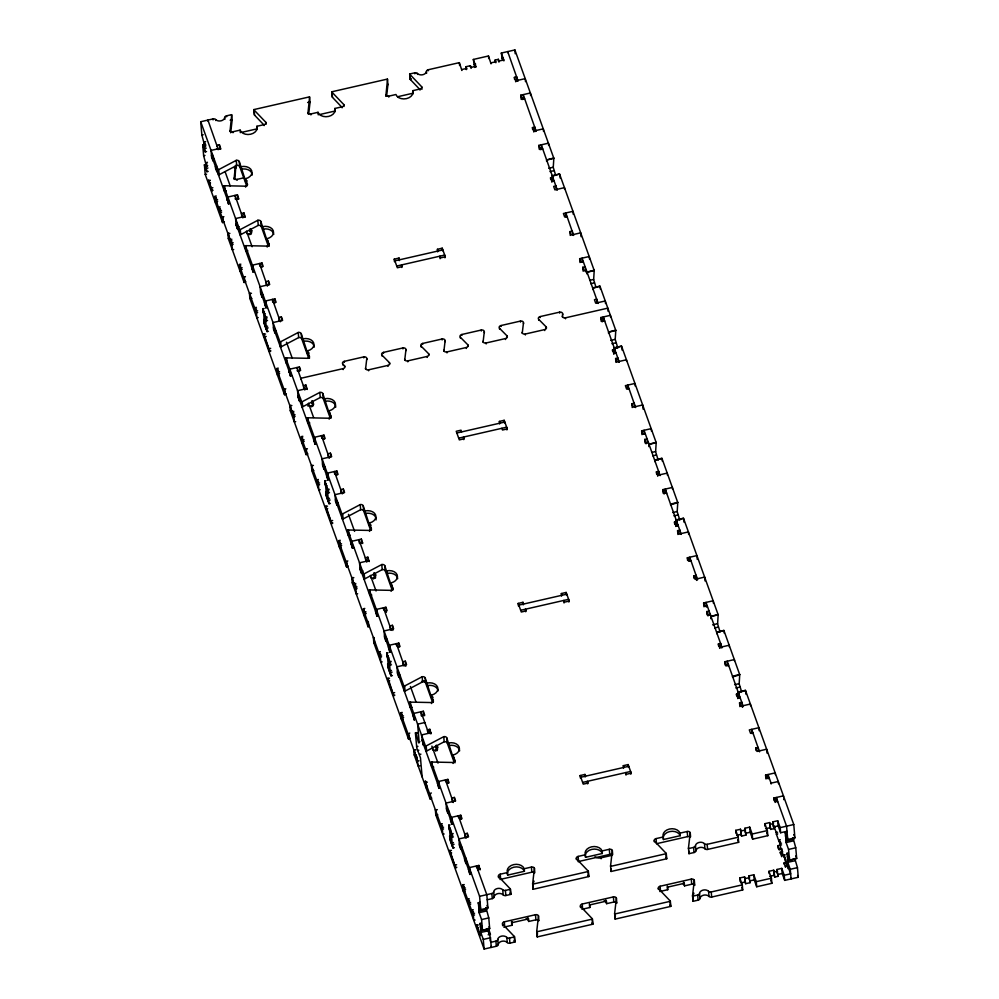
<?xml version="1.0" encoding="UTF-8"?>
<svg xmlns="http://www.w3.org/2000/svg" width="999" height="999" viewBox="0 0 999 999"><rect width="100%" height="100%" fill="white"/><g stroke="black" fill="none" stroke-linecap="round" stroke-linejoin="round"><path stroke-width="1.5" d="M546.553 161.151L546.615 160.052L553.821 158.404L553.259 167.407L555.631 175.187M586.9 273.901L587.012 272.252L594.205 270.604L593.656 279.608L595.904 287.063M608.516 333.279L608.591 332.18L615.784 330.532L615.209 339.373L617.832 347.964L616.932 348.164M648.838 446.59L648.988 444.38L656.181 442.732L655.619 451.735L658.229 460.164M670.529 504.857L677.759 502.659L677.197 511.663L679.807 520.092M710.813 618.718L710.951 616.508L718.156 614.86L717.594 623.863L720.079 631.967M732.492 676.985L739.722 674.8L739.173 683.791L741.658 691.895M208.604 180.232L212.025 191.096L208.654 180.232M229.995 131.543L231.681 115.185A2.485 1.798 -4.9 0 0 231.606 114.673L226.536 115.834A2.485 1.798 -4.9 0 0 224.688 117.495A4.958 3.596 -4.9 0 1 221.004 120.829A4.958 3.596 -4.9 0 1 215.647 119.555A2.485 1.798 -4.9 0 0 212.974 118.931L200.724 121.728L201.86 135.052L204.633 145.342L205.981 145.03M230.682 132.805L232.118 120.292L231.606 114.673M234.066 179.171L235.414 165.709M234.865 179.47L235.914 165.185M307.892 113.749L309.578 97.39A2.485 1.798 -4.9 0 0 309.503 96.878L253.858 109.59L254.295 114.698A2.485 1.798 -4.9 0 0 254.583 115.16L264.123 125.162M308.691 114.036L310.015 102.497L309.503 96.878M385.826 96.266L387.487 79.595A2.485 1.798 -4.9 0 0 387.412 79.083L331.768 91.796L332.205 96.891A2.485 1.798 -4.9 0 0 332.48 97.365L342.02 107.368M386.601 96.241L387.924 84.69L387.412 79.083M612.687 854.607L612.325 850.461A2.485 1.798 -4.9 0 0 609.315 849.287L602.11 850.936A8.679 6.306 -4.9 0 0 591.558 846.827A8.679 6.306 -4.9 0 0 585.327 854.769L578.134 856.418A2.485 1.798 -4.9 0 0 576.348 858.678L588.099 870.991A2.485 1.798 -4.9 0 1 588.374 871.465L588.811 876.56L533.166 889.272A2.485 1.798 -4.9 0 1 533.091 888.76L532.654 883.653L534.428 868.256A2.485 1.798 -4.9 0 0 531.406 867.082L524.213 868.73A8.679 6.306 -4.9 0 0 513.648 864.622A8.679 6.306 -4.9 0 0 507.417 872.564L500.224 874.212A2.485 1.798 -4.9 0 0 498.451 876.485L498.551 877.759M533.091 888.76L533.316 886.837M533.866 882.03L533.978 881.068M604.07 900.686A8.679 6.306 -4.9 0 1 606.63 903.67L613.823 902.022A2.485 1.798 -4.9 0 1 616.833 903.196L616.395 898.101A2.485 1.798 -4.9 0 0 613.386 896.927L582.205 904.045A2.485 1.798 -4.9 0 0 580.431 906.318L592.17 918.618A2.485 1.798 -4.9 0 1 592.444 919.092L592.882 924.2L537.237 936.912A2.485 1.798 -4.9 0 1 537.162 936.388L536.725 931.293L538.498 915.896A2.485 1.798 -4.9 0 0 535.476 914.722L504.295 921.84A2.485 1.798 -4.9 0 0 502.522 924.112L502.659 925.711M537.162 936.388L537.499 933.503M690.584 836.812L690.234 832.666A2.485 1.798 -4.9 0 0 687.212 831.493L680.019 833.129A8.679 6.306 -4.9 0 0 669.455 829.033A8.679 6.306 -4.9 0 0 663.236 836.975L656.043 838.611A2.485 1.798 -4.9 0 0 654.258 840.883L665.996 853.196A2.485 1.798 -4.9 0 1 666.283 853.658L666.72 858.765L611.076 871.478L610.564 865.858L612.325 850.461M611.213 869.043L611.001 870.966A2.485 1.798 -4.9 0 0 611.076 871.478M682.592 883.316A8.679 6.306 -4.9 0 1 684.527 885.876L691.72 884.227A2.485 1.798 -4.9 0 1 694.742 885.401L694.305 880.294A2.485 1.798 -4.9 0 0 691.283 879.12L660.114 886.25A2.485 1.798 -4.9 0 0 658.329 888.511L670.079 900.823A2.485 1.798 -4.9 0 1 670.354 901.298L670.791 906.393L615.147 919.105L614.635 913.486L616.395 898.101M615.396 915.708L615.072 918.593A2.485 1.798 -4.9 0 0 615.147 919.105M787.012 831.28L780.619 832.741L780.182 827.634L777.697 820.753L772.901 821.852L773.963 828.671L770.729 829.407L769.667 822.589L764.872 823.688L767.357 830.569L767.794 835.676L752.634 839.135L752.197 834.028L749.725 827.147L744.929 828.246L745.978 835.064L741.583 836.076L740.521 829.245L735.726 830.344L738.211 837.224L738.648 842.332L707.604 849.425A2.485 1.798 -4.9 0 1 704.932 848.788A4.958 3.596 -4.9 0 0 699.587 847.527A4.958 3.596 -4.9 0 0 695.891 850.861A2.485 1.798 -4.9 0 1 694.043 852.522L688.985 853.683L688.461 848.064L690.234 832.666M689.123 851.235L688.898 853.158A2.485 1.798 -4.9 0 0 688.985 853.683M794.792 858.616L797.452 867.631L798.276 877.272L784.69 880.381L784.252 875.274L781.767 868.381L776.972 869.48L778.034 876.31L774.799 877.047L773.738 870.216L768.943 871.315L771.428 878.208L771.865 883.303L756.705 886.762L756.268 881.667L753.795 874.774L749 875.873L750.049 882.704L745.654 883.703L744.605 876.885L739.797 877.971L742.282 884.864L742.719 889.959L711.675 897.052A2.485 1.798 -4.9 0 1 709.003 896.428A4.958 3.596 -4.9 0 0 703.658 895.166A4.958 3.596 -4.9 0 0 699.962 898.488A2.485 1.798 -4.9 0 1 698.114 900.149L693.056 901.31L692.544 895.691L694.305 880.294M693.306 897.914L692.969 900.798A2.485 1.798 -4.9 0 0 693.056 901.31M693.743 894.055L693.855 893.094M365.547 369.106L366.783 358.604A2.485 1.798 -4.9 0 0 363.698 356.905L344.305 361.338A2.485 1.798 -4.9 0 0 342.807 364.073L342.882 365.035M404.72 360.152L405.956 349.65A2.485 1.798 -4.9 0 0 402.872 347.952L383.479 352.385A2.485 1.798 -4.9 0 0 381.98 355.132L382.055 356.081M443.893 351.198L445.129 340.696A2.485 1.798 -4.9 0 0 442.045 339.011L422.652 343.444A2.485 1.798 -4.9 0 0 421.153 346.178L421.228 347.14M483.066 342.257L484.303 331.755A2.485 1.798 -4.9 0 0 481.206 330.057L461.825 334.49A2.485 1.798 -4.9 0 0 460.327 337.225L460.402 338.186M522.24 333.304L523.476 322.802A2.485 1.798 -4.9 0 0 520.379 321.104L500.998 325.537A2.485 1.798 -4.9 0 0 499.5 328.284L499.575 329.233M562.437 316.995L562.649 313.848A2.485 1.798 -4.9 0 0 559.552 312.163L540.172 316.583A2.485 1.798 -4.9 0 0 538.673 319.33L538.748 320.292M480.107 935.564L476.623 924.774L480.044 935.638M246.765 186.214L239.71 166.633A2.485 1.798 -4.9 0 0 236.688 165.459L219.143 174.713A2.485 1.798 -4.9 0 1 218.481 174.937L218.044 169.842A2.485 1.798 -4.9 0 0 218.706 169.605L236.251 160.352A2.485 1.798 -4.9 0 1 239.273 161.526L245.692 181.294A8.679 6.306 -4.9 0 0 247.178 180.844M224.313 221.766L223.214 222.352A2.485 1.798 -4.9 0 1 222.552 222.577L222.115 217.47A2.485 1.798 -4.9 0 0 222.777 217.245L223.876 216.671M268.331 246.141L261.288 226.561A2.485 1.798 -4.9 0 0 258.266 225.387L240.709 234.64A2.485 1.798 -4.9 0 1 240.06 234.877L239.623 229.77A2.485 1.798 -4.9 0 0 240.284 229.545L257.829 220.28A2.485 1.798 -4.9 0 1 260.851 221.453L267.27 241.221A8.679 6.306 -4.9 0 0 268.007 241.021M245.879 281.706L244.792 282.28A2.485 1.798 -4.9 0 1 244.131 282.505L243.694 277.41A2.485 1.798 -4.9 0 0 244.355 277.173L245.454 276.598M308.728 358.341L301.686 338.761A2.485 1.798 -4.9 0 0 298.664 337.587L281.106 346.84A2.485 1.798 -4.9 0 1 280.444 347.078L280.007 341.97A2.485 1.798 -4.9 0 0 280.669 341.745L298.226 332.48A2.485 1.798 -4.9 0 1 301.248 333.654L307.655 353.421A8.679 6.306 -4.9 0 0 309.153 352.972M286.276 393.893L285.177 394.48A2.485 1.798 -4.9 0 1 284.515 394.705L284.091 389.598A2.485 1.798 -4.9 0 0 284.74 389.373L285.839 388.798M330.307 418.269L323.264 398.688A2.485 1.798 -4.9 0 0 320.242 397.515L302.685 406.78A2.485 1.798 -4.9 0 1 302.023 407.005L301.586 401.898A2.485 1.798 -4.9 0 0 302.247 401.673L319.805 392.42A2.485 1.798 -4.9 0 1 322.827 393.594L329.233 413.349A8.679 6.306 -4.9 0 0 329.982 413.161M307.854 453.833L306.755 454.408A2.485 1.798 -4.9 0 1 306.094 454.632L305.657 449.538A2.485 1.798 -4.9 0 0 306.318 449.3L307.417 448.726M370.704 530.469L363.648 510.889A2.485 1.798 -4.9 0 0 360.639 509.715L343.082 518.968A2.485 1.798 -4.9 0 1 342.42 519.205L341.983 514.098A2.485 1.798 -4.9 0 0 342.645 513.873L360.202 504.607A2.485 1.798 -4.9 0 1 363.211 505.781L369.63 525.549A8.679 6.306 -4.9 0 0 371.116 525.099M348.251 566.033L347.153 566.608A2.485 1.798 -4.9 0 1 346.491 566.833L346.054 561.738A2.485 1.798 -4.9 0 0 346.715 561.5L347.814 560.926M392.282 590.397L385.227 570.816A2.485 1.798 -4.9 0 0 382.205 569.642L364.66 578.908A2.485 1.798 -4.9 0 1 363.998 579.133L363.561 574.025A2.485 1.798 -4.9 0 0 364.223 573.801L381.78 564.547A2.485 1.798 -4.9 0 1 384.79 565.721L391.208 585.476A8.679 6.306 -4.9 0 0 391.958 585.289M432.667 702.597L425.624 683.016A2.485 1.798 -4.9 0 0 422.602 681.842L405.045 691.108A2.485 1.798 -4.9 0 1 404.395 691.333L403.958 686.226A2.485 1.798 -4.9 0 0 404.607 686.001L422.165 676.748A2.485 1.798 -4.9 0 1 425.187 677.909L431.605 697.677A8.679 6.306 -4.9 0 0 433.091 697.227M410.214 738.161L409.128 738.736A2.485 1.798 -4.9 0 1 408.466 738.96L408.029 733.865A2.485 1.798 -4.9 0 0 408.691 733.628L409.777 733.054M454.245 762.524L447.202 742.956A2.485 1.798 -4.9 0 0 444.18 741.782L426.623 751.036A2.485 1.798 -4.9 0 1 425.961 751.26L425.524 746.166A2.485 1.798 -4.9 0 0 426.186 745.928L443.743 736.675A2.485 1.798 -4.9 0 1 446.765 737.849L453.184 757.617A8.679 6.306 -4.9 0 0 453.921 757.417M431.793 798.089L430.694 798.663A2.485 1.798 -4.9 0 1 430.045 798.9L429.607 793.793A2.485 1.798 -4.9 0 0 430.257 793.568L431.356 792.981M419.93 89.56L410.389 79.558A2.485 1.798 -4.9 0 1 410.114 79.096L409.677 73.988L414.735 72.84A2.485 1.798 -4.9 0 1 417.407 73.464A4.958 3.596 -4.9 0 0 422.752 74.725A4.958 3.596 -4.9 0 0 426.448 71.404A2.485 1.798 -4.9 0 1 428.296 69.73L459.34 62.65L461.9 70.492M474.812 67.457L473.326 59.453L488.486 55.981L491.046 63.824M502.559 60.415L501.311 53.059L514.897 49.95L553.821 158.267M230.145 120.205L232.03 119.78A2.485 1.798 -4.9 0 1 232.118 120.292M307.63 102.51L309.94 101.985A2.485 1.798 -4.9 0 1 310.015 102.497M410.114 79.096L411.388 78.796M473.763 64.548L475.661 64.123M501.748 58.154L503.346 57.792M466.246 69.58L465.996 66.708L470.392 65.709L471.091 68.382M495.329 62.288L495.142 60.052L498.376 59.316L499.075 61.988M461.825 69.53L466.62 68.431L465.996 66.708M471.016 67.433L475.811 66.334L473.326 59.453M490.959 62.875L495.766 61.776L495.142 60.052M498.988 61.039L503.796 59.94L501.311 53.059M201.86 135.052L203.209 134.753M229.907 130.582A2.485 1.798 -4.9 0 0 232.929 131.756L240.122 130.12A8.679 6.306 -4.9 0 0 250.687 134.216A8.679 6.306 -4.9 0 0 256.905 126.274L264.111 124.638A2.485 1.798 -4.9 0 0 265.884 122.365L254.146 110.052A2.485 1.798 -4.9 0 1 253.858 109.59M307.817 112.787A2.485 1.798 -4.9 0 0 310.839 113.961L318.032 112.313A8.679 6.306 -4.9 0 0 328.596 116.421A8.679 6.306 -4.9 0 0 334.815 108.479L342.008 106.831A2.485 1.798 -4.9 0 0 343.793 104.57L332.043 92.258A2.485 1.798 -4.9 0 1 331.768 91.796M385.726 94.992A2.485 1.798 -4.9 0 0 388.736 96.166L395.929 94.518A8.679 6.306 -4.9 0 0 406.493 98.626A8.679 6.306 -4.9 0 0 412.724 90.684L419.917 89.036A2.485 1.798 -4.9 0 0 421.69 86.763L409.952 74.463A2.485 1.798 -4.9 0 1 409.677 73.988M241.733 132.343L257.13 128.834L256.905 126.274M319.643 114.548L335.04 111.026L334.815 108.479M397.552 96.753L412.937 93.232L412.724 90.684M204.345 141.945L205.694 141.633M206.543 151.561L205.182 151.86L204.283 146.741L204.008 143.619L205.357 143.319M207.742 165.709L206.393 166.021L203.634 155.732L202.71 144.98L204.508 144.568M204.283 146.741L205.632 146.428M220.729 149.188L219.405 144.78L217.008 145.33L217.083 146.291M514.56 79.296L514.398 77.385L516.795 76.836L517.182 81.306M204.895 148.464L206.244 148.152M220.642 148.227L211.051 150.412L211.626 157.218L212.874 160.664L214.223 160.352M515.721 81.793L515.634 80.832L525.237 78.634L525.486 81.618M203.634 155.732L204.982 155.419M212.687 155.245L211.488 155.519L228.272 202.135L229.47 201.86M211.626 157.218L212.987 156.918M214.073 158.654L212.725 158.966L212.874 160.664M206.106 162.612L207.455 162.3M208.229 171.403L206.88 171.716L205.969 166.583L205.782 164.298L207.13 163.986M222.552 222.577L205.232 174.463L204.408 164.823L206.206 164.41M205.969 166.583L207.317 166.284M520.916 96.453L520.804 95.18L530.394 92.982L530.619 95.529M206.593 168.307L207.942 168.007M216.758 166.109L215.409 166.421L215.559 168.119L216.795 171.566L218.144 171.254M215.559 168.119L216.908 167.82M522.989 97.89L523.888 97.677M522.127 99.575L522.04 98.614L524.438 98.064L524.525 99.026M218.444 169.455L216.646 169.867L216.795 171.566M205.232 174.463L206.581 174.163M234.216 167.844L236.114 167.407A2.485 1.798 -4.9 0 1 236.189 167.932M208.853 180.632L210.202 180.32M210.277 180.532L208.928 180.844L209.141 183.391L210.489 183.079M209.066 183.179L210.414 182.867M233.978 178.222A2.485 1.798 -4.9 0 0 237 179.395L244.193 177.747M212.862 187.7L211.513 188.012L211.726 190.559L213.074 190.26M216.908 202.847L215.559 203.159L214.972 196.353L216.321 196.041M216.321 197.777L215.122 198.052L231.905 244.668L233.104 244.393M217.707 201.186L216.358 201.498L216.221 199.788L217.57 199.488M238.749 199.238L237.425 194.842L227.834 197.04L228.421 203.846L229.77 203.534M532.642 129.508L532.467 127.597L534.877 127.048L535.252 131.506M228.384 198.389L227.035 198.701L228.421 203.846M227.173 200.399L228.521 200.087M238.661 198.289L236.263 198.838L236.351 199.788M533.791 131.993L533.716 131.031L543.306 128.846L543.518 131.393M220.392 208.641L219.043 208.953L218.906 207.255L220.255 206.943M221.641 212.088L220.292 212.4L220.142 210.689L221.491 210.389M245.255 217.32L243.931 212.924L241.533 213.461L241.783 216.333M539.198 149.201L538.873 145.379L548.463 143.182L548.663 145.417M541.071 148.089L541.97 147.889M540.197 149.775L540.122 148.826L542.519 148.277L542.594 149.226M245.167 216.358L235.577 218.556L236.164 225.362L237.4 228.796L238.749 228.496M237.213 223.376L236.014 223.651L252.797 270.279M236.164 225.362L237.512 225.05M239.061 226.686L237.25 227.098L237.4 228.796M553.796 157.992L546.615 159.915M232.018 240.921L230.669 241.221L230.519 239.523L231.868 239.223M548.738 168.269L553.246 167.245M233.691 249.463L232.342 249.775L231.756 242.969L233.104 242.657M549.962 171.591L554.008 170.667M594.205 270.467L559.552 173.976L552.36 175.612L552.609 177.335M552.422 176.174L559.552 174.038M550.686 179.395L550.549 177.797L552.947 177.248L553.296 181.393M551.873 182.193L551.785 181.244L554.183 180.694M241.433 270.979L240.085 271.291L239.51 264.485L240.859 264.173M240.846 265.909L239.648 266.184L256.431 312.799L257.63 312.525M260.801 266.97L263.199 266.421L261.963 262.974L252.36 265.172L252.947 271.978L254.295 271.666M242.245 269.318L240.896 269.63L240.747 267.932L242.095 267.62M253.359 266.421L251.561 266.833L252.947 271.978M251.711 268.531L253.059 268.219M263.286 296.628L261.925 296.94L260.689 293.494L260.115 286.688L269.705 284.49L268.469 281.056L266.071 281.606L266.396 285.427M566.346 214.323L565.059 215.26M567.045 216.408L564.647 216.958L563.411 213.511L573.001 211.326L573.251 214.298M394.468 261.701L394.255 259.141L399.051 258.054L399.662 259.765M437.637 251.835L437.425 249.288L442.22 248.189L445.317 256.793L440.522 257.892L439.897 256.169L440.122 258.716M394.867 260.864L442.832 249.912M260.689 293.494L262.038 293.182M263.137 294.93L261.788 295.229L261.925 296.94M396.728 266.034L444.692 255.07L444.93 257.792M273.714 302.834L276.111 302.285L274.862 298.838L265.272 301.036L265.859 307.842L267.208 307.53M570.242 235.414L569.917 231.581L572.315 231.044L572.639 234.865M266.271 302.285L264.473 302.697L265.859 307.842M264.623 304.395L266.421 303.983M256.543 309.053L255.195 309.365L255.057 307.655L256.406 307.355M265.047 313.636L263.699 313.948L263.087 312.225L262.787 308.828L264.136 308.516M258.217 317.595L256.868 317.907L256.293 311.101L257.642 310.789M263.087 312.225L264.435 311.913M267.532 320.529L266.184 320.829L265.884 317.432L267.233 317.12M268.444 331.293L267.095 331.606L263.998 323.002L263.711 319.593L265.06 319.293M266.908 318.806L265.559 319.106L266.184 320.829M276.186 332.492L274.837 332.792L273.601 329.358L273.027 322.552L282.617 320.354L281.368 316.908L278.971 317.457L279.308 321.291M265.684 321.016L264.335 321.316L263.711 319.593M263.998 323.002L265.347 322.689M267.545 326.173L266.196 326.486L267.095 331.606M266.808 328.209L268.157 327.897M580.007 262.525L579.67 258.704L589.273 256.506L589.485 259.053M273.601 329.358L274.95 329.046M276.049 330.781L274.7 331.094L274.837 332.792M581.868 261.413L582.767 261.201M265.534 334.016L264.186 334.315L264.398 336.875L269.867 351.76L263.861 333.791L264.398 336.875L266.196 336.463M583.316 261.588L580.918 262.138L579.67 258.704M583.104 271.129L582.767 267.307L585.177 266.758L585.601 271.865M586.413 270.205L584.015 270.741L582.767 267.307M594.193 270.192L587.012 272.115M270.692 348.351L269.343 348.663L269.568 351.211L270.916 350.911M590.034 280.269L593.631 279.445M590.796 283.691L594.405 282.867M615.784 330.394L599.949 286.164L592.757 287.812L593.006 289.535M592.819 288.374L599.949 286.164M278.883 374.975L277.535 375.287L276.948 368.481L278.296 368.169M278.296 369.905L277.098 370.179L293.881 416.795L295.08 416.521M298.239 370.966L300.637 370.417L299.4 366.97L289.81 369.168L290.384 375.974L291.733 375.661M279.683 373.314L278.334 373.626L278.184 371.928L279.533 371.616M290.347 370.517L288.998 370.829L290.384 375.974M289.148 372.527L290.497 372.215M342.807 364.073L344.518 365.796A2.485 1.798 -4.9 0 1 343.094 368.631L300.874 378.284L300.949 379.233M562.35 316.034A2.485 1.798 -4.9 0 0 565.434 317.832L607.854 308.142L608.129 311.338M365.472 368.144A2.485 1.798 -4.9 0 0 368.556 369.83L387.949 365.409A2.485 1.798 -4.9 0 0 389.448 362.662L381.98 355.132M404.645 359.19A2.485 1.798 -4.9 0 0 407.729 360.889L427.122 356.456A2.485 1.798 -4.9 0 0 428.621 353.721L421.153 346.178M443.818 350.249A2.485 1.798 -4.9 0 0 446.903 351.935L466.296 347.502A2.485 1.798 -4.9 0 0 467.794 344.767L460.327 337.225M482.979 341.296A2.485 1.798 -4.9 0 0 486.076 342.982L505.469 338.561A2.485 1.798 -4.9 0 0 506.968 335.814L499.5 328.284M522.152 332.342A2.485 1.798 -4.9 0 0 525.249 334.041L544.642 329.608A2.485 1.798 -4.9 0 0 546.141 326.873L538.673 319.33M601.173 321.341L600.849 317.507L610.439 315.322L610.601 317.232M307.23 389.448L305.906 385.052L303.509 385.602L303.721 388.149M602.897 318.519L603.796 318.319M603.034 320.217L603.933 320.017M307.143 388.486L297.552 390.684L298.127 397.49L299.375 400.924L300.724 400.624M602.172 321.903L602.085 320.954L604.482 320.404L604.57 321.366M299.188 395.517L297.989 395.791L314.772 442.407M298.127 397.49L299.475 397.177M300.574 398.926L299.225 399.225L299.375 400.924M615.771 330.12L608.591 332.043M293.981 413.049L292.632 413.361L292.495 411.65L293.843 411.351M610.714 340.409L615.209 339.373M295.667 421.59L294.318 421.903L293.731 415.097L295.08 414.785M611.925 343.718L615.971 342.794M656.181 442.594L621.528 346.104L614.323 347.739L614.572 349.463M614.397 348.301L621.528 346.129M612.624 351.198L612.512 349.925L614.922 349.375L615.247 353.209M613.836 354.32L613.761 353.371L616.158 352.822M615.946 362.362L615.621 358.529L618.019 357.979L618.344 361.813M303.409 443.106L302.06 443.419L301.473 436.613L302.822 436.301M302.822 438.037L301.623 438.311L318.406 484.94L319.605 484.665M304.208 441.446L302.859 441.758L302.722 440.059L304.071 439.747M322.764 439.098L325.162 438.549L323.926 435.114L314.335 437.3L314.91 444.105L316.271 443.793M315.334 438.549L313.536 438.961L314.91 444.105M313.674 440.659L315.022 440.359M325.249 468.756L323.901 469.068L322.665 465.621L322.078 458.816L331.668 456.63L330.432 453.184L328.034 453.733L328.359 457.554M628.321 386.451L626.997 387.075M629.02 388.536L626.61 389.086L625.374 385.639L634.964 383.454L635.189 386.001M499.612 423.963L499.388 421.416L504.183 420.317L507.28 428.921L502.485 430.02L501.873 428.296M456.843 432.992L504.807 422.04M322.665 465.621L324.013 465.309M325.1 467.057L323.751 467.357L323.901 469.068M458.703 438.161L506.668 427.197L506.893 429.92M335.676 474.962L338.074 474.413L336.838 470.966L327.247 473.164L327.822 479.97L329.171 479.657M632.217 407.542L631.88 403.721L634.278 403.171L634.615 406.993M328.246 474.413L326.436 474.825L327.822 479.97M326.586 476.523L328.384 476.111M318.519 481.181L317.17 481.493L317.02 479.795L318.369 479.483M327.023 485.764L325.674 486.076L325.05 484.353L324.762 480.956L326.111 480.644M320.192 489.735L318.843 490.034L318.256 483.229L319.605 482.929M325.05 484.353L326.398 484.053M329.495 492.657L328.147 492.957L327.859 489.56L329.208 489.248M328.883 490.934L327.535 491.246L328.147 492.957M330.419 503.434L329.071 503.733L325.974 495.129L325.686 491.733L327.035 491.421M338.162 504.62L336.813 504.92L335.577 501.486L334.99 494.68L344.58 492.482L343.344 489.048L340.946 489.585L341.271 493.419M327.647 493.144L326.298 493.444L325.686 491.733M325.974 495.129L327.322 494.817M329.508 498.301L328.159 498.613L329.071 503.733M328.783 500.337L330.132 500.024M641.97 434.652L641.645 430.831L651.236 428.633L651.46 431.181M335.577 501.486L337.375 501.073M338.012 502.909L336.663 503.221L336.813 504.92M643.831 433.541L644.73 433.329M327.497 506.143L326.149 506.456L326.373 509.003L331.83 523.888L325.836 505.919L326.373 509.003L327.722 508.691M645.279 433.716L642.881 434.265L641.645 430.831M644.83 440.384L644.742 439.435L647.14 438.886L647.464 442.719M646.066 443.831L645.978 442.882L648.376 442.332L648.463 443.281M656.168 442.32L648.988 444.243M332.667 520.491L331.318 520.791L331.531 523.351L332.879 523.039M652.01 452.397L655.606 451.573M652.772 455.819L656.368 454.995M677.759 502.534L661.912 458.304L654.72 459.94L654.969 461.663M654.795 460.502L661.925 458.366M340.846 547.102L339.498 547.415L338.923 540.609L340.272 540.297M340.259 542.032L339.061 542.307L355.844 588.923L357.043 588.661M341.658 545.442L340.297 545.754L340.159 544.055L341.508 543.743M362.687 543.506L361.363 539.098L351.773 541.296L352.36 548.101L353.708 547.789M656.605 474.088L656.418 471.853L658.816 471.303L659.14 475.137M352.322 542.644L350.974 542.957L352.36 548.101M351.111 544.655L352.472 544.355M362.612 542.544L360.214 543.094L360.289 544.055M657.729 476.248L657.654 475.299L667.245 473.101L667.432 475.224M353.409 546.128L352.21 546.403L335.427 499.775M369.193 561.575L367.869 557.18L365.472 557.729L365.671 559.952M663.111 493.144L662.812 489.635L672.414 487.45L672.552 489.148M664.859 490.646L665.759 490.447M665.009 492.345L665.908 492.145M664.135 494.043L664.06 493.081L666.458 492.532L666.533 493.494M369.118 560.614L359.515 562.812L360.102 569.617L361.338 573.064L362.687 572.752M361.151 567.644L359.952 567.919L376.735 614.535M360.102 569.617L361.451 569.305M362.999 570.941L361.201 571.353L361.338 573.064M677.747 502.247L670.566 504.17M355.956 585.177L354.608 585.489L354.458 583.791L355.806 583.478M672.689 512.537L677.185 511.513M357.63 593.718L356.281 594.03L355.706 587.225L357.055 586.925M673.9 515.859L677.946 514.935M718.156 614.722L683.491 518.231L676.298 519.88L676.548 521.59M676.36 520.429L683.503 518.294M674.65 523.976L674.487 522.052L676.885 521.503L677.272 525.973M675.811 526.461L675.724 525.499L678.121 524.95M677.909 534.49L677.584 530.656L679.982 530.119L680.307 533.941M365.384 615.247L364.036 615.546L363.449 608.741L364.797 608.441M384.74 611.226L387.137 610.676L385.901 607.242L376.311 609.427L376.885 616.233L378.234 615.921M366.183 613.586L364.835 613.886L364.685 612.187L366.034 611.875M377.297 610.676L375.499 611.088L376.885 616.233M375.649 612.787L376.998 612.487M687.562 560.327L687.349 557.767L696.94 555.581L697.265 559.403M387.225 640.883L385.876 641.196L384.627 637.749L384.053 630.943L393.643 628.758L392.407 625.312L390.01 625.861L390.334 629.682M690.297 558.578L688.948 558.99M690.983 560.664L688.586 561.213L687.349 557.767M518.406 605.956L518.194 603.408L522.989 602.31L523.613 604.033M561.575 596.091L561.363 593.543L566.158 592.444L569.255 601.048L564.46 602.147L563.836 600.424L564.06 602.984M518.806 605.132L566.783 594.168M384.627 637.749L385.976 637.437M387.075 639.185L385.726 639.497L385.876 641.196M520.666 610.289L568.631 599.325L568.868 602.047M397.652 647.09L400.05 646.54L398.813 643.094L389.21 645.292L389.797 652.097L391.146 651.785M694.068 578.396L693.855 575.849L696.253 575.299L696.69 580.407L695.641 577.472M390.209 646.54L388.411 646.952L389.797 652.097M388.561 648.651L389.91 648.339M380.482 653.309L379.133 653.621L378.996 651.922L380.344 651.61M388.986 657.904L387.637 658.204L387.025 656.48L386.725 653.084L388.074 652.772M382.167 661.862L380.819 662.162L380.232 655.356L381.581 655.057M381.581 656.793L380.382 657.067L363.599 610.451M387.025 656.48L388.374 656.181M391.471 664.785L390.122 665.097L389.835 661.688L391.183 661.375M392.395 675.561L391.046 675.861L387.949 667.257L387.649 663.86L388.998 663.548M390.846 663.061L389.498 663.373L390.122 665.097M400.137 676.748L398.788 677.06L397.54 673.613L396.965 666.808L406.556 664.61L405.319 661.176L402.922 661.725L403.246 665.546M389.622 665.272L388.274 665.584L387.649 663.86M387.949 667.257L389.298 666.957M391.483 670.429L390.134 670.741L391.046 675.861M390.746 672.464L392.095 672.152M703.945 606.78L703.621 602.959L713.211 600.761L713.423 603.321M397.54 673.613L398.888 673.301M399.987 675.049L398.638 675.349L398.788 677.06M705.806 605.669L706.705 605.456M389.473 678.271L387.799 678.046L388.024 680.032L393.806 696.016L388.124 678.583L388.336 681.131L389.685 680.819M707.255 605.856L704.857 606.393L703.621 602.959M706.98 614.747L706.718 611.563L709.115 611.013L709.44 614.847M708.029 615.958L707.954 615.009L710.351 614.46L710.439 615.409M421.541 681.505L424.563 680.806M718.131 614.447L710.951 616.371M394.642 692.619L393.294 692.919L393.506 695.479L394.855 695.167M712.624 624.837L717.569 623.701M714.747 627.946L718.343 627.122M739.722 674.662L723.888 630.431L716.695 632.067L716.945 633.791M716.758 632.629L723.888 630.456M402.822 719.23L401.473 719.542L400.886 712.737L402.235 712.437M402.235 714.16L401.036 714.435L417.819 761.063L419.018 760.788M424.662 715.634L423.339 711.238L413.748 713.423L414.323 720.229L412.937 715.084M403.621 717.569L402.272 717.881L402.122 716.183L403.471 715.871M718.543 645.891L718.381 643.98L720.779 643.431L721.166 647.901M424.575 714.672L422.177 715.222L422.265 716.183M719.705 648.376L719.63 647.427L729.22 645.229L729.357 646.927M415.384 718.256L414.185 718.531L397.402 671.915M424.812 722.539L417.619 724.188L419.205 742.719C418.156 745.217 416.358 730.331 415.409 732.916L416.795 748.039L420.467 757.804L422.127 776.922M725.062 664.959L724.787 661.763L734.377 659.577L734.49 660.851M431.168 733.703L429.845 729.307L427.447 729.857L427.609 731.768M416.758 732.604L415.409 732.916M416.071 733.503L417.869 733.091M726.972 664.485L727.871 664.273M431.081 732.754L421.491 734.939L423.314 745.192L423.164 743.493M726.111 666.171L726.023 665.209L728.421 664.66L728.508 665.621M423.126 739.772L421.928 740.047L438.711 786.663M418.544 742.132L419.855 741.695M416.583 746.665L417.932 746.365M739.71 674.375L732.529 676.298M417.52 750.511L418.868 750.212M419.568 754.47L420.916 754.158M734.652 684.665L739.148 683.641M735.876 687.986L739.922 687.062M786.588 832.304L785.239 832.617L787.712 839.497L794.904 837.861L793.768 824.537L745.466 690.359L738.273 692.007L738.523 693.718M738.336 692.557L745.466 690.384M420.055 765.746L418.256 766.158L416.433 755.918L416.583 757.617M736.6 695.779L736.463 694.18L738.86 693.643L739.21 697.789M737.774 698.588L737.699 697.627L740.097 697.077M739.884 706.618L739.56 702.796L741.957 702.247L742.394 707.342M427.36 782.167L425.562 782.579L442.345 829.195L443.544 828.92M446.715 783.353L449.113 782.816L447.864 779.37L438.274 781.555L438.861 788.361L440.209 788.061M439.273 782.804L437.475 783.216L438.861 788.361M427.197 787.399L425.999 787.674L425.424 780.868L426.798 786.013M437.612 784.927L438.961 784.615M449.188 813.011L447.839 813.323L446.603 809.877L446.016 803.071L455.619 800.886L454.37 797.439L451.973 797.989L452.31 801.822M752.959 732.791L750.561 733.341L749.312 729.907L758.915 727.709L759.165 730.694M580.382 778.084L580.157 775.536L584.952 774.437L585.576 776.161M623.551 768.219L623.326 765.671L628.134 764.572L631.231 773.176L626.435 774.275L625.811 772.552L626.023 775.112M580.781 777.259L628.746 766.295M446.603 809.877L447.952 809.577M449.051 811.313L447.702 811.625L447.839 813.323M582.642 782.417L630.606 771.465L630.844 774.188M459.615 819.217L462.013 818.668L460.776 815.234L451.186 817.419L451.773 824.225L453.121 823.913M756.043 750.524L755.831 747.976L758.229 747.427L758.553 751.26M452.185 818.668L450.387 819.08L451.773 824.225M450.524 820.778L451.873 820.479M442.457 825.449L441.108 825.748L440.959 824.05L442.307 823.738M450.961 830.032L449.612 830.331L448.988 828.621L448.701 825.211L450.049 824.899M444.13 833.99L442.782 834.302L442.207 827.497L443.556 827.184M448.988 828.621L450.337 828.308M453.446 836.912L452.085 837.224L451.798 833.815L453.146 833.516M454.358 847.689L453.009 848.001L449.912 839.385L449.625 835.988L450.974 835.676M452.822 835.189L451.473 835.501L452.085 837.224M462.1 848.875L460.751 849.187L459.515 845.741L458.928 838.935L468.531 836.75L467.282 833.303L464.885 833.853L465.209 837.674M451.585 837.399L450.237 837.711L449.625 835.988M449.912 839.385L451.261 839.085M453.446 842.569L452.097 842.869L453.009 848.001M452.722 844.592L454.07 844.28M765.908 778.908L765.584 775.087L775.174 772.889L775.324 774.6M459.515 845.741L460.864 845.429M767.632 776.098L768.531 775.886M461.963 847.177L460.614 847.477L460.751 849.187M767.781 777.796L768.681 777.597M451.448 850.399L450.099 850.711L450.312 853.258L455.769 868.143L449.775 850.174L450.312 853.258L451.66 852.959M769.218 777.984L766.82 778.533L765.584 775.087M771.153 783.99L771.078 783.141L778.271 781.505L778.471 783.728M465.884 858.079L464.535 858.378L464.672 860.089L465.921 863.523L467.27 863.223M464.672 860.089L466.021 859.777M467.12 861.513L465.771 861.825L465.921 863.523M456.605 864.747L455.257 865.059L455.482 867.607L456.83 867.294M480.169 869.829L478.858 865.434L469.255 867.619L469.842 874.425L471.191 874.125M774.063 800.586L773.85 798.039L783.441 795.841L783.528 796.802M469.805 868.98L468.456 869.28L469.842 874.425M775.898 799.05L776.797 798.838M468.606 870.991L469.955 870.678M775.586 800.848L776.935 800.549M480.094 868.88L477.697 869.43L477.772 870.379M775.174 802.434L775.087 801.485L777.484 800.936L777.572 801.885M470.891 872.452L469.692 872.726L459.365 844.043M464.785 891.37L463.436 891.67L462.862 884.864L464.21 884.565M507.417 872.564L507.642 875.124L524.425 871.278L524.213 868.73M585.327 854.769L585.551 857.317L602.335 853.483L602.11 850.936M663.236 836.975L663.448 839.522L680.244 835.688L680.019 833.129M464.198 886.3L462.999 886.575L473.339 915.259L474.537 914.984M500.024 879.532A2.485 1.798 -4.9 0 1 500.661 879.32L531.843 872.189A2.485 1.798 -4.9 0 1 534.303 872.639M578.146 861.65A2.485 1.798 -4.9 0 1 578.571 861.513L609.752 854.395A2.485 1.798 -4.9 0 1 611.838 854.607M656.93 843.618L687.649 836.6A2.485 1.798 -4.9 0 1 689.747 836.8M465.596 889.709L464.248 890.009L464.098 888.311L465.447 887.999M594.942 856.767A6.206 4.495 -4.9 0 0 601.036 857.829L612.275 855.256M741.146 830.968L745.541 829.957M770.291 824.312L773.526 823.576M736.763 835.314L740.958 834.352L740.521 829.245M745.654 833.278L750.162 832.254L749.725 827.147M765.609 828.72L770.104 827.696L769.667 822.589M773.638 826.885L778.134 825.861L777.697 820.753M775.261 827.022L773.75 826.872M476.598 867.681L476.461 865.983L486.788 894.667L487.924 907.991L480.731 909.639L479.595 896.315L491.845 893.518A2.485 1.798 -4.9 0 0 493.693 891.845A4.958 3.596 -4.9 0 1 497.39 888.523A4.958 3.596 -4.9 0 1 502.734 889.784A2.485 1.798 -4.9 0 0 505.407 890.409L510.464 889.26L510.901 894.367L505.844 895.516A2.485 1.798 -4.9 0 1 503.171 894.892A4.958 3.596 -4.9 0 0 497.827 893.63A4.958 3.596 -4.9 0 0 494.13 896.952A2.485 1.798 -4.9 0 1 492.282 898.613L487.225 899.774M533.166 889.272L532.729 884.177L588.374 871.465M666.283 853.658L610.639 866.37A2.485 1.798 -4.9 0 1 610.564 865.858M738.211 837.224L707.167 844.317A2.485 1.798 -4.9 0 1 704.495 843.693A4.958 3.596 -4.9 0 0 699.15 842.432A4.958 3.596 -4.9 0 0 695.454 845.753A2.485 1.798 -4.9 0 1 693.606 847.414L688.548 848.576A2.485 1.798 -4.9 0 1 688.461 848.064M752.197 834.028L767.357 830.569M780.182 827.634L793.768 824.537M469.518 900.611L468.169 900.911L468.019 899.212L469.368 898.9M470.754 904.045L469.405 904.357L469.268 902.659L470.616 902.347M780.431 841.37L779.083 841.682L776.398 834.215L776.248 832.517L777.597 832.217M776.398 834.215L777.746 833.915M486.476 907.604L486.625 909.352L479.433 911.001L478.246 902.759L480.044 902.347M478.546 906.155L479.895 905.843M793.468 837.661L793.606 839.222L786.413 840.858L785.526 836.026L786.875 835.713M479.158 907.879L480.507 907.567M786.151 837.736L787.499 837.437M473.439 911.513L472.09 911.812L471.953 910.114L473.301 909.802M779.083 841.682L778.933 839.984L780.281 839.672M486.026 907.841L488.773 917.919L489.685 928.67L482.492 930.306L481.58 919.567L479.095 912.674L478.808 909.277L480.157 908.965M793.006 837.711L795.753 847.789L796.678 858.528L789.485 860.176L788.561 849.425L786.088 842.544L785.788 839.135L786.688 838.935M475.124 920.054L473.763 920.366L473.189 913.561L474.537 913.248M780.719 849.799L780.169 843.418L781.518 843.119M479.095 912.674L486.288 911.038M786.088 842.544L793.281 840.896M778.171 848.538L777.921 845.666L781.518 844.854M779.245 850.074L779.158 849.113L781.555 848.563L783.016 855.544M481.58 919.567L488.773 917.919M788.561 849.425L795.753 847.789M780.406 853.546L780.294 852.272L782.692 851.722M488.274 928.62L481.118 930.843L480.019 923.426L481.368 923.113M795.266 858.628L788.111 860.713L787 853.296L788.348 852.984M478.296 924.987L476.948 925.299L477.16 927.846L478.521 927.547M781.618 856.667L781.53 855.706L785.276 854.857M480.307 926.835L482.105 926.423M787.299 856.692L788.648 856.38M784.602 857.617L785.501 857.404M480.931 928.546L482.28 928.246M787.911 858.416L789.709 858.004M502.522 924.112L514.26 936.425A2.485 1.798 -4.9 0 1 514.535 936.887L514.972 941.995L509.915 943.156A2.485 1.798 -4.9 0 1 507.242 942.519A4.958 3.596 -4.9 0 0 501.898 941.258A4.958 3.596 -4.9 0 0 498.201 944.592A2.485 1.798 -4.9 0 1 496.353 946.253L484.103 949.05L483.279 939.41L480.794 932.529L480.507 929.12L481.855 928.82M790.721 877.909L791.083 878.92L790.259 869.28L787.786 862.387L787.487 858.99L788.835 858.678M503.896 927.272A2.485 1.798 -4.9 0 1 504.732 926.947L511.925 925.299L511.713 922.751L528.496 918.918L528.721 921.465L535.914 919.829A2.485 1.798 -4.9 0 1 538.673 920.541M582.005 909.365A2.485 1.798 -4.9 0 1 582.642 909.152L589.835 907.504L589.622 904.957L606.405 901.123L606.63 903.67M659.914 891.57A2.485 1.798 -4.9 0 1 660.551 891.345L667.744 889.709L667.519 887.149L684.315 883.316L684.527 885.876M480.881 932.167L479.532 932.467L479.745 935.027L481.093 934.714M487.025 930.756L489.123 930.281L490.447 934.677M784.252 864.472L784.115 862.886L787.861 862.025M479.607 932.679L487.987 930.881L490.472 937.761L491.296 947.402L490.934 946.403M783.653 855.706L783.641 854.62L786.588 862.549L794.979 860.751M788.086 864.585L786.737 864.884L786.887 866.645M479.82 935.239L481.168 934.927M784.665 859.152L786.812 865.097L788.161 864.797M490.359 933.728L488.149 934.777M785.439 867.282L785.351 866.32L787.749 865.783L790.646 873.813L784.252 875.274M745.217 878.596L749.612 877.597M774.362 871.94L777.597 871.203M483.279 939.41L490.472 937.761M790.259 869.28L797.452 867.631M740.833 882.941L745.029 881.98L744.605 876.885M749.737 880.906L754.233 879.882L753.795 874.774M769.68 876.348L774.175 875.324L773.738 870.216M777.709 874.512L782.205 873.488L781.767 868.381M514.535 936.887L509.478 938.049A2.485 1.798 -4.9 0 1 506.805 937.412A4.958 3.596 -4.9 0 0 501.461 936.15A4.958 3.596 -4.9 0 0 497.764 939.485A2.485 1.798 -4.9 0 1 495.916 941.145L490.859 942.307L489.947 939.797M537.237 936.912L536.8 931.805L592.444 919.092M670.354 901.298L614.71 914.01A2.485 1.798 -4.9 0 1 614.635 913.486M742.282 884.864L711.238 891.957A2.485 1.798 -4.9 0 1 708.566 891.32A4.958 3.596 -4.9 0 0 703.221 890.059A4.958 3.596 -4.9 0 0 699.525 893.393A2.485 1.798 -4.9 0 1 697.677 895.054L692.619 896.203A2.485 1.798 -4.9 0 1 692.544 895.691M756.268 881.667L771.428 878.208M226.261 190.859L224.937 190.834A2.485 1.798 -4.9 0 0 224.226 190.921L223.801 185.814A2.485 1.798 -4.9 0 1 224.513 185.739L245.554 186.176A2.485 1.798 -4.9 0 0 247.327 183.903L245.467 178.734A8.679 6.306 -4.9 0 0 251.698 170.792A8.679 6.306 -4.9 0 0 241.134 166.696M244.131 282.505L228.309 238.561L227.872 233.454A2.485 1.798 -4.9 0 1 228.584 233.366L229.895 233.391M246.99 233.754L249.625 233.803A2.485 1.798 -4.9 0 0 251.398 231.531L250.399 228.734M228.309 238.561A2.485 1.798 -4.9 0 1 229.021 238.474L230.332 238.499M247.839 250.799L246.516 250.774A2.485 1.798 -4.9 0 0 245.804 250.849L245.367 245.754A2.485 1.798 -4.9 0 1 246.079 245.667L267.133 246.104A2.485 1.798 -4.9 0 0 268.906 243.831L267.045 238.674A8.679 6.306 -4.9 0 0 273.276 230.732A8.679 6.306 -4.9 0 0 262.712 226.623M284.515 394.705L249.875 298.489L249.45 293.381A2.485 1.798 -4.9 0 1 250.162 293.294L251.473 293.331M249.875 298.489A2.485 1.798 -4.9 0 1 250.587 298.401L251.91 298.426M286.588 359.141L286.913 362.962A2.485 1.798 -4.9 0 0 286.201 363.049L285.764 357.954A2.485 1.798 -4.9 0 1 286.476 357.867L307.517 358.304A2.485 1.798 -4.9 0 0 309.303 356.031L307.442 350.874A8.679 6.306 -4.9 0 0 313.674 342.932A8.679 6.306 -4.9 0 0 303.109 338.823M306.094 454.632L290.272 410.689L289.835 405.582A2.485 1.798 -4.9 0 1 290.547 405.494L291.87 405.519M307.655 405.856L311.601 405.931A2.485 1.798 -4.9 0 0 313.374 403.671L312.362 400.874M290.272 410.689A2.485 1.798 -4.9 0 1 290.984 410.601L292.307 410.626M309.802 422.927L308.491 422.902A2.485 1.798 -4.9 0 0 307.779 422.989L307.342 417.882A2.485 1.798 -4.9 0 1 308.054 417.794L329.096 418.231A2.485 1.798 -4.9 0 0 330.881 415.959L329.021 410.801A8.679 6.306 -4.9 0 0 335.239 402.859A8.679 6.306 -4.9 0 0 324.675 398.751M346.491 566.833L311.85 470.616L311.413 465.509A2.485 1.798 -4.9 0 1 312.125 465.434L313.436 465.459M311.85 470.616A2.485 1.798 -4.9 0 1 312.562 470.529L313.873 470.554M350.199 535.127L348.888 535.102A2.485 1.798 -4.9 0 0 348.176 535.177L347.739 530.082A2.485 1.798 -4.9 0 1 348.451 529.994L369.493 530.432A2.485 1.798 -4.9 0 0 371.266 528.159L369.418 523.001A8.679 6.306 -4.9 0 0 375.636 515.059A8.679 6.306 -4.9 0 0 365.072 510.951M368.069 626.773L367.632 621.665A2.485 1.798 -4.9 0 0 368.294 621.44L368.731 626.535A2.485 1.798 -4.9 0 1 368.069 626.773L352.247 582.817L351.81 577.709A2.485 1.798 -4.9 0 1 352.522 577.622L353.833 577.659M370.941 578.009L373.564 578.059A2.485 1.798 -4.9 0 0 375.349 575.799L374.338 573.001M352.247 582.817A2.485 1.798 -4.9 0 1 352.959 582.729L354.27 582.754M371.778 595.054L370.467 595.029A2.485 1.798 -4.9 0 0 369.755 595.117L369.318 590.009A2.485 1.798 -4.9 0 1 370.03 589.922L391.071 590.359A2.485 1.798 -4.9 0 0 392.844 588.099L390.984 582.929A8.679 6.306 -4.9 0 0 397.215 574.987A8.679 6.306 -4.9 0 0 386.65 570.879M412.175 707.255L410.851 707.23A2.485 1.798 -4.9 0 0 410.139 707.317L409.702 702.21A2.485 1.798 -4.9 0 1 410.414 702.122L431.468 702.559A2.485 1.798 -4.9 0 0 433.241 700.287L431.381 695.129A8.679 6.306 -4.9 0 0 437.612 687.187A8.679 6.306 -4.9 0 0 427.048 683.079M430.045 798.9L414.21 754.944L413.773 749.837A2.485 1.798 -4.9 0 1 414.485 749.762L415.809 749.787M432.904 750.137L435.539 750.199A2.485 1.798 -4.9 0 0 437.312 747.926L436.313 745.129M414.21 754.944A2.485 1.798 -4.9 0 1 414.922 754.857L416.246 754.882M433.741 767.182L432.43 767.157A2.485 1.798 -4.9 0 0 431.718 767.244L431.281 762.137A2.485 1.798 -4.9 0 1 431.993 762.05L453.047 762.487A2.485 1.798 -4.9 0 0 454.82 760.227L452.959 755.057A8.679 6.306 -4.9 0 0 459.19 747.115A8.679 6.306 -4.9 0 0 448.626 743.006M484.103 949.05L435.789 814.872L435.352 809.777A2.485 1.798 -4.9 0 1 436.063 809.689L437.387 809.714M435.789 814.872A2.485 1.798 -4.9 0 1 436.501 814.797L437.824 814.822M665.709 857.529L666.433 858.291A2.485 1.798 -4.9 0 1 666.72 858.765M669.78 905.156L670.504 905.931A2.485 1.798 -4.9 0 1 670.791 906.393M587.799 875.324L588.536 876.098A2.485 1.798 -4.9 0 1 588.811 876.56M591.87 922.964L592.607 923.725A2.485 1.798 -4.9 0 1 592.882 924.2M498.451 876.485L510.189 888.785A2.485 1.798 -4.9 0 1 510.464 889.26M509.89 893.118L510.626 893.893A2.485 1.798 -4.9 0 1 510.901 894.367M513.961 940.758L514.697 941.52A2.485 1.798 -4.9 0 1 514.972 941.995M786.812 865.097L786.588 862.549M793.743 834.627L794.093 835.601M794.555 836.887L794.904 837.861M793.069 837.711L793.606 839.222M771.078 783.141L767.981 774.537L768.343 778.795M795.741 855.956L796.678 858.528M514.398 77.385L515.634 80.832M520.804 95.18L522.04 98.614M532.467 127.597L533.716 131.031M538.873 145.379L540.122 148.826M550.549 177.797L551.785 181.244M569.917 231.581L571.153 235.027L580.744 232.842L581.068 236.663M600.849 317.507L602.085 320.954M612.512 349.925L613.761 353.371M615.621 358.529L616.858 361.975L626.448 359.777L626.56 361.064M631.88 403.721L633.129 407.155L642.719 404.97L643.069 409.115M644.742 439.435L645.978 442.882M656.418 471.853L657.654 475.299M662.812 489.635L664.06 493.081M674.487 522.052L675.724 525.499M677.584 530.656L678.821 534.103L688.423 531.918L688.636 534.465M693.855 575.849L695.092 579.283L704.682 577.097L705.019 580.918M706.718 611.563L707.954 615.009M718.381 643.98L719.63 647.427M724.787 661.763L726.023 665.209M736.463 694.18L737.699 697.627M739.56 702.796L740.796 706.231L750.386 704.045L750.536 705.744M755.831 747.976L757.067 751.423L766.658 749.225L766.982 753.059M773.85 798.039L775.087 801.485M785.788 839.135L786.413 840.858M797.639 875.474L798.276 877.272M778.134 825.861L780.619 832.741M787 853.296L789.485 860.176M787.487 858.99L788.111 860.713M773.775 825.636L776.248 832.517M778.933 839.984L780.169 843.418M773.576 827.597L773.963 828.671M777.921 845.666L779.158 849.113M780.294 852.272L781.53 855.706M784.115 862.886L785.351 866.32M770.104 827.696L770.729 829.407M782.205 873.488L784.69 880.381M766.745 832.766L767.794 835.676M777.647 875.236L778.034 876.31M774.175 875.324L774.799 877.047M770.704 880.082L771.865 883.303M750.162 832.254L752.634 839.135M745.591 833.99L745.978 835.064M740.958 834.352L741.583 836.076M754.233 879.882L756.705 886.762M737.712 839.747L738.648 842.332M749.662 881.63L750.049 882.704M745.029 881.98L745.654 883.703M741.782 887.387L742.719 889.959M437.425 249.288L438.037 250.999M499.388 421.416L500.012 423.139M561.363 593.543L561.975 595.267M623.326 765.671L623.95 767.394M461.638 431.905L461.014 430.182L456.218 431.281L459.315 439.885L464.11 438.786L463.499 437.062L463.711 439.622M394.255 259.141L397.352 267.757L402.147 266.658L401.523 264.935L401.748 267.482M518.194 603.408L521.291 612.012L526.086 610.913L525.462 609.19L525.686 611.75M580.157 775.536L583.266 784.14L588.061 783.041L587.437 781.318L587.649 783.878M249.787 229.246L251.024 234.378M311.738 401.049L312.887 406.193M374.45 572.989A8.679 6.306 -4.9 0 1 373.701 573.189L374.737 577.996M435.714 745.791L436.938 750.773M428.683 733.303L420.941 711.788L421.291 715.858M225.137 171.828L230.332 186.239M246.491 231.131L252.11 246.741M286.488 342.22L292.108 357.829M308.466 403.259L313.574 417.457M348.464 514.348L354.595 531.381M370.429 575.387L376.061 590.996M410.427 686.475L416.046 702.085M431.893 746.103L438.024 763.124M486.988 905.419L487.924 907.991M486.001 907.629L486.625 909.352M200.724 121.728L218.044 169.842M223.801 185.814L239.623 229.77M245.367 245.754L280.007 341.97M285.764 357.954L301.586 401.898M307.342 417.882L341.983 514.098M347.739 530.082L363.561 574.025M369.318 590.009L403.958 686.226M409.702 702.21L425.524 746.166M431.281 762.137L479.595 896.315M260.552 291.795L265.709 306.131M273.451 327.647L290.234 374.275M322.515 463.923L327.684 478.259M384.49 636.051L389.647 650.399M446.453 808.179L451.623 822.527M488.998 926.735L489.685 928.67M488.086 928.558L488.324 929.195M478.246 902.759L480.731 909.639M204.008 143.619L204.633 145.342M262.787 308.828L265.884 317.432M324.762 480.956L327.859 489.56M386.725 653.084L389.835 661.688M448.701 825.211L451.798 833.815M478.808 909.277L479.433 911.001M202.71 144.98L205.182 151.86M480.019 923.426L482.492 930.306M205.782 164.298L206.393 166.021M480.507 929.12L481.118 930.843M204.408 164.823L206.88 171.716M214.972 196.353L216.221 199.788M218.906 207.255L220.142 210.689M230.519 239.523L231.756 242.969M239.51 264.485L240.747 267.932M255.057 307.655L256.293 311.101M276.948 368.481L278.184 371.928M292.495 411.65L293.731 415.097M301.473 436.613L302.722 440.059M317.02 479.795L318.256 483.229M338.923 540.609L340.159 544.055M354.458 583.791L355.706 587.225M363.449 608.741L364.685 612.187M378.996 651.922L380.232 655.356M400.886 712.737L402.122 716.183M440.959 824.05L442.207 827.497M462.862 884.864L464.098 888.311M468.019 899.212L469.268 902.659M471.953 910.114L473.189 913.561M373.826 642.744A2.485 1.798 -4.9 0 1 374.538 642.657L374.101 637.562A2.485 1.798 -4.9 0 0 373.389 637.637L373.826 642.744L408.466 738.96M784.115 857.592L783.716 856.056M745.516 690.846L746.078 694.392M738.698 694.879L739.248 698.351M723.938 630.906L724.325 633.304M683.566 518.793L684.103 522.265M676.735 522.752L677.272 526.223M661.987 458.853L662.349 461.176M621.59 346.653L621.778 347.814M621.952 348.976L622.14 350.137M614.76 350.624L615.122 352.934M600.012 286.725L600.374 289.048M559.615 174.525L559.802 175.687M559.989 176.848L560.164 178.009M552.784 178.484L553.159 180.807M787.712 839.497L786.575 826.173L776.248 797.489L776.61 801.747M783.716 799.038L783.765 799.675M785.239 832.617L785.526 836.026M787.749 865.783L787.999 868.643M781.555 848.563L781.643 849.525M781.717 850.474L781.917 852.709M772.901 821.852L773.313 826.635M776.972 869.48L777.334 873.626M759.54 751.822L751.71 729.357L752.085 733.603M764.872 823.688L765.122 826.56M768.943 871.315L769.143 873.551M743.268 706.543L727.185 661.226L727.584 665.896M744.929 828.246L745.304 832.704M749 875.873L749.325 879.707M722.09 647.727L706.018 602.409L706.418 607.092M735.726 830.344L736.001 833.528M739.797 877.971L740.097 881.48M697.577 579.695L689.747 557.23L690.072 561.051M681.293 534.403L665.222 489.085L665.546 492.919M707.167 844.317L707.604 849.425M711.238 891.957L711.675 897.052M704.495 843.693L704.932 848.788M708.566 891.32L709.003 896.428M695.454 845.753L695.891 850.861M699.525 893.393L699.962 898.488M693.606 847.414L694.043 852.522M697.677 895.054L698.114 900.161M660.127 475.599L644.043 430.282L644.367 434.103M687.212 831.493L687.649 836.6M691.283 879.12L691.72 884.227M644.855 440.709L645.042 442.944M635.601 407.567L627.772 385.09L628.096 388.923M665.996 853.196L666.433 858.291M670.079 900.823L670.504 905.931M619.33 362.275L603.246 316.958L603.608 321.216M656.043 838.611L656.468 843.718M660.114 886.25L660.551 891.345M654.258 840.883L654.345 841.845M658.329 888.511L658.416 889.472M605.494 303.521L605.282 300.974L595.679 303.159L594.442 299.725L596.84 299.176L597.165 302.997M598.151 303.471L582.067 258.154L582.429 262.4M628.134 764.572L628.346 767.132M573.638 235.439L565.809 212.962L566.171 217.22M564.622 189.36L564.485 187.65L554.882 189.847L553.646 186.401L556.043 185.851L556.368 189.685M557.355 190.147L541.271 144.83L541.67 149.513M565.434 317.832L565.521 318.793M609.315 849.287L609.752 854.395M613.386 896.927L613.823 902.022M562.649 313.848L562.737 314.81M559.552 312.163L559.64 313.112M601.036 857.829L601.123 858.79M536.188 131.331L523.201 94.63L523.601 99.301M584.952 774.437L585.177 776.985M546.141 326.873L546.253 328.147M544.642 329.608L544.73 330.569M566.158 592.444L566.371 594.992M588.099 870.991L588.536 876.098M592.17 918.618L592.607 923.725M540.172 316.583L540.247 317.545M520.966 97.09L521.153 99.326M518.106 81.131L507.704 51.598L507.804 52.697M514.897 49.95L515.222 53.746M578.134 856.418L578.571 861.513M582.205 904.045L582.642 909.152M576.348 858.678L576.435 859.639M580.431 906.318L580.531 907.591M503.796 59.94L503.871 60.902M525.249 334.041L525.337 334.99M523.476 322.802L523.563 323.751M498.376 59.316L498.563 61.551M520.379 321.104L520.467 322.065M495.766 61.776L495.841 62.737M488.486 55.981L488.698 58.541M506.968 335.814L507.08 337.088M505.469 338.561L505.556 339.51M500.998 325.537L501.073 326.498M522.989 602.31L523.201 604.857M475.811 66.334L475.886 67.295M504.183 420.317L504.408 422.864M470.392 65.709L470.529 67.308M466.62 68.431L466.695 69.393M534.428 868.256L534.802 872.726M538.498 915.896L538.898 920.678M531.406 867.082L531.843 872.189M535.476 914.722L535.914 919.829M486.076 342.982L486.163 343.943M484.303 331.755L484.39 332.704M459.34 62.65L459.59 65.509M481.206 330.057L481.293 331.019M467.794 344.767L467.907 346.041M466.296 347.502L466.383 348.464M510.189 888.785L510.626 893.893M514.26 936.425L514.697 941.52M461.825 334.49L461.9 335.439M505.407 890.409L505.844 895.516M509.478 938.049L509.915 943.156M502.734 889.784L503.171 894.892M506.805 937.412L507.242 942.519M500.224 874.212L500.661 879.32M504.295 921.84L504.732 926.947M428.296 69.73L428.384 70.692M442.22 248.189L442.432 250.737M426.448 71.404L426.61 73.314M493.693 891.845L494.13 896.952M497.764 939.485L498.201 944.592M446.903 351.935L446.99 352.897M445.129 340.696L445.217 341.658M491.845 893.518L492.282 898.613M495.916 941.145L496.353 946.253M421.69 86.763L421.915 89.323M442.045 339.011L442.12 339.96M419.917 89.036L420.005 89.997M417.407 73.464L417.495 74.425M489.123 930.281L489.473 934.427M414.735 72.84L414.81 73.789M487.787 928.546L487.987 930.881M478.858 865.434L479.208 869.58M409.952 74.463L410.389 79.558M428.621 353.721L428.733 354.995M427.122 356.456L427.21 357.417M467.282 833.303L467.607 837.125M466.196 838.149L458.379 815.771L458.541 817.694M422.652 343.444L422.727 344.393M460.776 815.234L461.101 819.055M454.82 760.227L455.032 762.774M452.959 755.057L453.184 757.617M453.047 762.487L453.121 763.448M454.37 797.439L454.707 801.273M453.309 802.497L445.467 779.919L445.616 781.618M446.765 737.849L447.202 742.956M447.864 779.37L448.201 783.191M443.743 736.675L444.18 741.782M388.736 96.166L388.823 97.115M451.186 832.105L452.397 846.29L450.537 841.121L449.325 826.947M399.051 258.054L399.263 260.602M407.729 360.889L407.817 361.838M405.956 349.65L406.044 350.612M433.241 700.287L433.379 701.885M437.312 747.926L437.475 749.837M402.872 347.952L402.947 348.913M431.381 695.129L431.605 697.677M431.468 702.559L431.543 703.521M435.539 750.199L435.614 751.148M429.845 729.307L430.232 733.778M425.187 677.909L425.624 683.016M431.993 762.05L432.08 763.011M432.13 763.648L432.43 767.157M436.063 809.689L436.501 814.797M422.165 676.748L422.602 681.842M423.339 711.238L423.726 715.696M426.186 745.928L426.623 751.036M430.257 793.568L430.694 798.663M389.448 362.662L389.56 363.936M387.949 365.409L388.037 366.358M383.479 352.385L383.554 353.346M410.414 702.122L410.851 707.23M414.485 749.762L414.922 754.857M405.319 661.176L405.756 666.271M404.233 666.008L396.416 643.643L396.591 645.779M404.607 686.001L405.045 691.108M408.691 733.628L409.128 738.736M398.813 643.094L399.138 646.927M392.844 588.099L393.007 590.009M390.984 582.929L391.208 585.476M391.071 590.359L391.146 591.321M392.407 625.312L392.844 630.419M391.333 630.369L383.504 607.792L383.678 609.914M368.556 369.83L368.643 370.791M384.79 565.721L385.227 570.816M366.783 358.604L366.87 359.553M343.793 104.57L343.956 106.481M385.901 607.242L386.338 612.337M381.78 564.547L382.205 569.642M363.698 356.905L363.773 357.867M342.008 106.831L342.095 107.792M389.21 659.977L390.422 674.163L388.561 668.993L387.35 654.82M371.266 528.159L371.441 530.082M375.349 575.799L375.537 578.034M369.418 523.001L369.63 525.549M332.043 92.258L332.48 97.365M369.493 530.432L369.58 531.393M373.564 578.059L373.651 579.02M367.869 557.18L368.206 561.001M363.211 505.781L363.648 510.889M370.03 589.922L370.13 591.196M370.192 591.833L370.467 595.029M366.795 562.125L358.966 539.647L359.078 540.934M360.202 504.607L360.639 509.715M361.363 539.098L361.7 542.932M364.223 573.801L364.66 578.908M344.305 361.338L344.38 362.287M344.518 365.796L344.593 366.758M359.153 541.783L359.265 543.056M343.094 368.631L343.181 369.593M318.032 112.313L318.244 114.873M348.451 529.994L348.888 535.102M352.522 577.622L352.959 582.729M343.344 489.048L343.668 492.869M310.839 113.961L310.914 114.922M342.257 493.881L334.44 471.516L334.653 474.063M342.645 513.873L343.082 518.968M346.715 561.5L347.153 566.608M336.838 470.966L337.163 474.8M330.881 415.959L331.069 418.194M329.021 410.801L329.233 413.349M329.096 418.231L329.183 419.193M330.432 453.184L330.756 457.005M329.37 458.241L321.528 435.651L321.753 438.211M322.827 393.594L323.264 398.688M323.926 435.114L324.25 438.936M319.805 392.42L320.242 397.515M327.235 487.849L328.459 502.022L326.598 496.865L325.387 482.692M309.303 356.031L309.49 358.266M313.374 403.671L313.486 404.945M307.442 350.874L307.655 353.421M311.601 405.931L311.676 406.893M305.906 385.052L306.256 389.198M301.248 333.654L301.686 338.761M308.054 417.794L308.192 419.393M308.241 420.03L308.491 422.902M312.125 465.434L312.562 470.529M304.832 389.997L297.003 367.52L297.078 368.369M298.226 332.48L298.664 337.587M299.4 366.97L299.725 370.804M302.247 401.673L302.685 406.78M306.318 449.3L306.755 454.408M297.215 370.08L297.29 370.929M286.476 357.867L286.563 358.816M290.547 405.494L290.984 410.601M265.884 122.365L266.046 124.276M281.368 316.908L281.706 320.741M264.111 124.638L264.186 125.587M280.294 321.753L272.465 299.388L272.702 302.148M280.669 341.745L281.106 346.84M284.74 389.373L285.177 394.48M274.862 298.838L275.2 302.672M268.906 243.831L269.131 246.391M267.045 238.674L267.27 241.221M267.133 246.104L267.208 247.065M254.146 110.052L254.583 115.16M268.469 281.056L268.793 284.877M267.395 286.101L259.553 263.524L259.777 266.084M260.851 221.453L261.288 226.561M261.963 262.974L262.287 266.808M257.829 220.28L258.266 225.387M265.272 315.721L266.483 329.895L264.623 324.737L263.411 310.552M247.327 183.903L247.44 185.177M251.398 231.531L251.536 233.129M245.467 178.734L245.692 181.294M245.554 186.176L245.629 187.125M249.625 233.803L249.713 234.765M240.122 130.12L240.334 132.667M243.931 212.924L244.318 217.382M239.273 161.526L239.71 166.633M246.079 245.667L246.516 250.774M250.162 293.294L250.587 298.401M242.857 217.869L235.027 195.392L235.102 196.241M236.251 160.352L236.688 165.459M232.929 131.756L233.004 132.717M237 179.395L237.075 180.344M237.425 194.842L237.812 199.313M240.284 229.545L240.709 234.64M244.355 277.173L244.792 282.28M235.252 197.939L235.352 199.226M226.536 115.834L226.623 116.783M224.688 117.495L224.862 119.405M224.513 185.739L224.937 190.834M228.584 233.366L229.021 238.474M219.405 144.78L219.78 149.251M218.319 149.625L207.917 120.08L208.017 121.191M215.647 119.555L215.734 120.517M217.282 148.526L217.357 149.475M218.706 169.605L219.143 174.713M222.777 217.245L223.214 222.352M212.974 118.931L213.062 119.892M387.849 84.178A2.485 1.798 -4.9 0 1 387.924 84.69M412.937 93.232A8.679 6.306 -4.9 0 1 413.099 93.781M335.04 111.026A8.679 6.306 -4.9 0 1 335.189 111.576M257.13 128.834A8.679 6.306 -4.9 0 1 257.292 129.383M241.346 169.243A8.679 6.306 -4.9 0 1 252.185 175.075M262.924 229.171A8.679 6.306 -4.9 0 1 273.751 234.403M303.321 341.371A8.679 6.306 -4.9 0 1 314.161 347.215M532.729 884.177A2.485 1.798 -4.9 0 1 532.654 883.653M663.448 839.522A8.679 6.306 -4.9 0 1 669.68 831.58A8.679 6.306 -4.9 0 1 680.244 835.688M585.551 857.317A8.679 6.306 -4.9 0 1 591.77 849.375A8.679 6.306 -4.9 0 1 602.335 853.483M507.642 875.124A8.679 6.306 -4.9 0 1 513.861 867.182A8.679 6.306 -4.9 0 1 524.425 871.278M427.26 685.626A8.679 6.306 -4.9 0 1 438.086 690.871M448.838 745.566A8.679 6.306 -4.9 0 1 459.652 750.798M365.297 513.498A8.679 6.306 -4.9 0 1 376.061 519.955M386.875 573.438A8.679 6.306 -4.9 0 1 397.689 578.671M324.9 401.298A8.679 6.306 -4.9 0 1 335.739 407.142M252.21 230.719A8.679 6.306 -4.9 0 1 249.975 231.481M313.436 403.159A8.679 6.306 -4.9 0 1 311.95 403.608M376.148 574.974A8.679 6.306 -4.9 0 1 373.926 575.736M438.124 747.102A8.679 6.306 -4.9 0 1 435.889 747.864M667.744 889.709A8.679 6.306 -4.9 0 1 667.682 886.725M589.835 907.504A8.679 6.306 -4.9 0 1 589.772 904.52M536.8 931.805A2.485 1.798 -4.9 0 1 536.725 931.293M511.925 925.299A8.679 6.306 -4.9 0 1 512.112 921.69M526.161 918.481A8.679 6.306 -4.9 0 1 528.721 921.465M511.713 922.751A8.679 6.306 -4.9 0 1 511.463 921.627M527.584 917.332A8.679 6.306 -4.9 0 1 528.496 918.918M589.622 904.957A8.679 6.306 -4.9 0 1 589.36 903.82M605.869 900.049A8.679 6.306 -4.9 0 1 606.405 901.123M667.519 887.149A8.679 6.306 -4.9 0 1 667.27 886.026M683.778 882.254A8.679 6.306 -4.9 0 1 684.315 883.316"/></g></svg>
